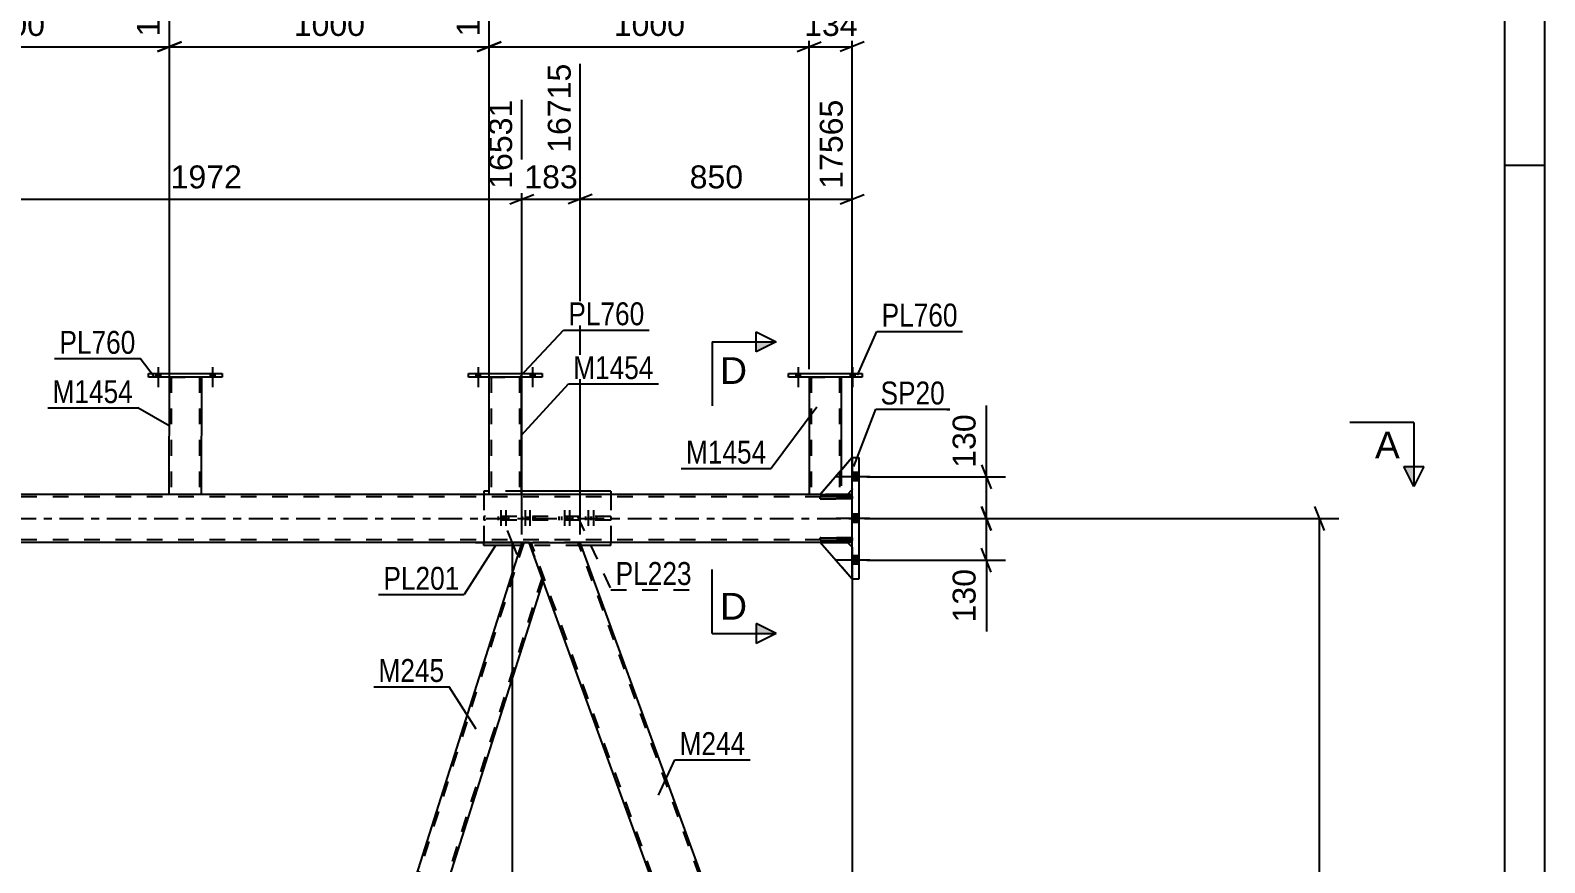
# Model space of a CAD drawing. Header units: millimetres. Extents: x -55 to 786, y -403 to 191.
# Drawn here: x 596.6 to 785.9, y -43 to 61 of the extents above; entities that cross this region are included whole.
import ezdxf

# ---------------------------------------------------------------- set-up
doc = ezdxf.new("R2010")
doc.units = ezdxf.units.MM
doc.linetypes.add('DXK_LINE_DOT2', pattern=[3.9198, 1.9599, -1.9599])
doc.linetypes.add('DXK_LINE_DOT3', pattern=[5.9187, 2.979, -0.9799, 0.9799, -0.9799])
doc.styles.add('Arial', font='ARIAL.TTF', dxfattribs={"height": 0.2})
doc.styles.add('Arial Narrow', font='ARIALN.TTF', dxfattribs={"height": 0.2})

# ---------------------------------------------------------------- blocks, each defined once
blk = doc.blocks.new('Unknown-203774531-1113')
at = {"color": 5, "linetype": 'Continuous'}
for p, q in [((785.92, -402.88), (785.92, 191.12)), ((780.92, -397.88), (780.92, 186.12)), ((785.92, 44.12), (780.92, 44.12))]:
    blk.add_line(p, q, dxfattribs=at)
blk = doc.blocks.new('Part-203774531-3166 - 3139')
at = {"color": 2, "linetype": 'Continuous'}
for p, q in [((693.99, 17.64), (693.99, 3)), ((697.99, 17.64), (697.99, 6.01)), ((695.37, 3), (693.99, 3))]:
    blk.add_line(p, q, dxfattribs=at)
at = {"color": 7, "linetype": 'DXK_LINE_DOT2'}
for p, q in [((693.99, 17.64), (697.99, 17.64)), ((694.23, 17.64), (694.23, 3)), ((697.75, 17.64), (697.75, 3)), ((697.99, 6.01), (697.99, 3)), ((697.99, 3), (695.37, 3))]:
    blk.add_line(p, q, dxfattribs=at)
blk = doc.blocks.new('Bolt-203774531-3259 - 3139')
at = {"linetype": 'Continuous'}
for points in [[(612.32, 17.64), (612.88, 17.64), (612.88, 18.12), (612.32, 18.12)], [(612.32, 17.64), (612.88, 17.64), (612.88, 18.12), (612.32, 18.12)], [(619.12, 17.64), (619.68, 17.64), (619.68, 18.12), (619.12, 18.12)], [(619.12, 17.64), (619.68, 17.64), (619.68, 18.12), (619.12, 18.12)]]:
    blk.add_hatch(color=1, dxfattribs=at).paths.add_polyline_path(points)
at = {"color": 1, "linetype": 'Continuous'}
for p, q in [((612.32, 18.12), (612.32, 17.64)), ((612.32, 18.12), (612.32, 17.64)), ((612.6, 18.92), (612.6, 16.4)), ((612.6, 18.92), (612.6, 16.4)), ((612.88, 18.12), (612.88, 17.64)), ((612.88, 18.12), (612.88, 17.64)), ((619.12, 18.12), (619.12, 17.64)), ((619.12, 18.12), (619.12, 17.64)), ((619.4, 18.92), (619.4, 16.4)), ((619.4, 18.92), (619.4, 16.4)), ((619.68, 18.12), (619.68, 17.64)), ((619.68, 18.12), (619.68, 17.64))]:
    blk.add_line(p, q, dxfattribs=at)
blk = doc.blocks.new('Part-203774531-3328 - 3139')
at = {"color": 2, "linetype": 'Continuous'}
for p, q in [((699.37, -7.6), (699.37, 7.6)), ((699.37, 7.6), (700.17, 7.6)), ((700.17, 7.6), (700.17, -7.6)), ((700.17, -7.6), (699.37, -7.6))]:
    blk.add_line(p, q, dxfattribs=at)
blk = doc.blocks.new('Bolt-203774531-3219 - 3139')
at = {"color": 1, "linetype": 'DXK_LINE_DOT2'}
for p, q in [((663.02, 0.24), (663.02, -0.24)), ((663.38, 1.04), (663.38, -1.96)), ((663.67, 0.24), (663.67, -0.24)), ((663.74, 0.24), (663.74, -0.24)), ((664.03, 1.04), (664.03, -1.96)), ((664.39, 0.24), (664.39, -0.24)), ((666.01, 0.24), (666.01, -0.24)), ((666.37, 1.04), (666.37, -1.96)), ((666.66, 0.24), (666.66, -0.24)), ((666.73, 0.24), (666.73, -0.24)), ((667.02, 1.04), (667.02, -1.96)), ((667.38, 0.24), (667.38, -0.24))]:
    blk.add_line(p, q, dxfattribs=at)
blk = doc.blocks.new('Bolt-203774531-3220 - 3139')
at = {"color": 1, "linetype": 'DXK_LINE_DOT2'}
for p, q in [((655.09, 0.24), (655.09, -0.24)), ((655.45, 1.04), (655.45, -1.96)), ((655.69, 0.24), (655.69, -0.24)), ((655.81, 0.24), (655.81, -0.24)), ((656.05, 1.04), (656.05, -1.96)), ((656.41, 0.24), (656.41, -0.24)), ((658.11, 0.24), (658.11, -0.24)), ((658.47, 1.04), (658.47, -1.96)), ((658.71, 0.24), (658.71, -0.24)), ((658.83, 0.24), (658.83, -0.24)), ((659.07, 1.04), (659.07, -1.96)), ((659.43, 0.24), (659.43, -0.24))]:
    blk.add_line(p, q, dxfattribs=at)
blk = doc.blocks.new('Part-203774531-3236 - 3139')
at = {"color": 2, "linetype": 'Continuous'}
for p, q in [((613.99, 3), (614, 17.64)), ((618, 17.64), (617.99, 3)), ((617.51, 3), (613.99, 3))]:
    blk.add_line(p, q, dxfattribs=at)
at = {"color": 7, "linetype": 'DXK_LINE_DOT2'}
for p, q in [((614, 17.64), (618, 17.64)), ((614.24, 17.64), (614.23, 3)), ((617.76, 17.64), (617.75, 3)), ((617.99, 3), (617.51, 3)), ((617.73, 3), (617.6, 3)), ((617.75, 3), (617.73, 3))]:
    blk.add_line(p, q, dxfattribs=at)
blk = doc.blocks.new('Part-203774531-3241 - 3139')
at = {"color": 2, "linetype": 'Continuous'}
for p, q in [((611.4, 17.64), (611.4, 18.12)), ((611.4, 18.12), (620.6, 18.12)), ((620.6, 17.64), (611.4, 17.64)), ((620.6, 18.12), (620.6, 17.64))]:
    blk.add_line(p, q, dxfattribs=at)
blk = doc.blocks.new('Part-203774531-3246 - 3139')
at = {"color": 2, "linetype": 'Continuous'}
for p, q in [((653.99, 3), (653.99, 17.64)), ((657.99, 17.64), (657.99, 3)), ((657.51, 3), (653.99, 3))]:
    blk.add_line(p, q, dxfattribs=at)
at = {"color": 7, "linetype": 'DXK_LINE_DOT2'}
for p, q in [((653.99, 17.64), (657.99, 17.64)), ((654.23, 17.64), (654.23, 3)), ((657.75, 17.64), (657.75, 3)), ((657.99, 3), (657.51, 3)), ((657.73, 3), (657.6, 3)), ((657.75, 3), (657.73, 3))]:
    blk.add_line(p, q, dxfattribs=at)
blk = doc.blocks.new('Part-203774531-3360 - 3139')
at = {"color": 2, "linetype": 'Continuous'}
for p, q in [((658.04, -3), (621.32, -118.79)), ((660.72, -7.77), (624.5, -122)), ((622.49, -122), (621.32, -118.79))]:
    blk.add_line(p, q, dxfattribs=at)
at = {"color": 7, "linetype": 'DXK_LINE_DOT2'}
for p, q in [((658.29, -3), (621.46, -119.16)), ((658.99, -3), (658.04, -3)), ((658.99, -3), (660.72, -7.77)), ((660.59, -7.4), (624.25, -122)), ((624.5, -122), (622.49, -122))]:
    blk.add_line(p, q, dxfattribs=at)
blk = doc.blocks.new('Part-203774531-3251 - 3139')
at = {"color": 2, "linetype": 'Continuous'}
for p, q in [((651.39, 17.64), (651.39, 18.12)), ((651.39, 18.12), (660.59, 18.12)), ((660.59, 17.64), (651.39, 17.64)), ((660.59, 18.12), (660.59, 17.64))]:
    blk.add_line(p, q, dxfattribs=at)
blk = doc.blocks.new('Part-203774531-3256 - 3139')
at = {"color": 2, "linetype": 'Continuous'}
for p, q in [((691.39, 17.64), (691.39, 18.12)), ((691.39, 18.12), (700.59, 18.12)), ((700.59, 17.64), (691.39, 17.64)), ((700.59, 18.12), (700.59, 17.64))]:
    blk.add_line(p, q, dxfattribs=at)
blk = doc.blocks.new('Bolt-203774531-3257 - 3139')
at = {"linetype": 'Continuous'}
for points in [[(652.31, 17.64), (652.87, 17.64), (652.87, 18.12), (652.31, 18.12)], [(652.31, 17.64), (652.87, 17.64), (652.87, 18.12), (652.31, 18.12)], [(659.11, 17.64), (659.67, 17.64), (659.67, 18.12), (659.11, 18.12)], [(659.11, 17.64), (659.67, 17.64), (659.67, 18.12), (659.11, 18.12)]]:
    blk.add_hatch(color=1, dxfattribs=at).paths.add_polyline_path(points)
at = {"color": 1, "linetype": 'Continuous'}
for p, q in [((652.31, 18.12), (652.31, 17.64)), ((652.31, 18.12), (652.31, 17.64)), ((652.6, 18.92), (652.59, 16.4)), ((652.6, 18.92), (652.59, 16.4)), ((652.87, 18.12), (652.87, 17.64)), ((652.87, 18.12), (652.87, 17.64)), ((659.11, 18.12), (659.11, 17.64)), ((659.11, 18.12), (659.11, 17.64)), ((659.4, 18.92), (659.39, 16.4)), ((659.4, 18.92), (659.39, 16.4)), ((659.67, 18.12), (659.67, 17.64)), ((659.67, 18.12), (659.67, 17.64))]:
    blk.add_line(p, q, dxfattribs=at)
blk = doc.blocks.new('Part-203774531-3318 - 3139')
at = {"color": 7, "linetype": 'DXK_LINE_DOT2'}
for p, q in [((579.18, -3), (574.92, -3)), ((576.09, -6.21), (574.92, -3)), ((618.49, -122), (575.17, -3)), ((622.23, -122), (578.92, -3)), ((622.49, -122), (621.32, -118.79)), ((622.49, -122), (618.23, -122))]:
    blk.add_line(p, q, dxfattribs=at)
at = {"color": 2, "linetype": 'Continuous'}
for p, q in [((621.32, -118.79), (579.18, -3)), ((618.23, -122), (576.09, -6.21))]:
    blk.add_line(p, q, dxfattribs=at)
blk = doc.blocks.new('Part-203774531-3722 - 3139')
at = {"color": 2, "linetype": 'Continuous'}
for p, q in [((695.37, 3), (32.08, 3)), ((699.37, 3), (698.77, 3)), ((658.99, -3), (32.08, -3)), ((695.37, -3), (665.37, -3)), ((699.37, -3), (698.77, -3))]:
    blk.add_line(p, q, dxfattribs=at)
at = {"color": 7, "linetype": 'DXK_LINE_DOT2'}
for p, q in [((699.37, 2.68), (32.08, 2.68)), ((698.77, 3), (695.37, 3)), ((699.37, -3), (699.37, 3)), ((699.37, -2.68), (32.08, -2.68)), ((665.37, -3), (658.99, -3)), ((698.77, -3), (695.37, -3))]:
    blk.add_line(p, q, dxfattribs=at)
at = {"color": 7, "linetype": 'DXK_LINE_DOT3'}
blk.add_line((32.08, 0), (709.37, 0), dxfattribs=at)
blk = doc.blocks.new('Part-203774531-3343 - 3139')
at = {"color": 2, "linetype": 'Continuous'}
for p, q in [((702.3, -122), (658.99, -3)), ((658.99, -3), (665.37, -3)), ((708.69, -122), (665.37, -3)), ((708.65, -122), (702.3, -122)), ((708.69, -122), (708.65, -122))]:
    blk.add_line(p, q, dxfattribs=at)
at = {"color": 7, "linetype": 'DXK_LINE_DOT2'}
for p, q in [((702.56, -122), (659.24, -3)), ((708.43, -122), (665.12, -3))]:
    blk.add_line(p, q, dxfattribs=at)
blk = doc.blocks.new('Bolt-203774531-3383 - 3139')
at = {"linetype": 'Continuous'}
for points in [[(692.31, 17.64), (692.87, 17.64), (692.87, 18.12), (692.31, 18.12)], [(692.31, 17.64), (692.87, 17.64), (692.87, 18.12), (692.31, 18.12)], [(699.11, 17.64), (699.67, 17.64), (699.67, 18.12), (699.11, 18.12)], [(699.11, 17.64), (699.67, 17.64), (699.67, 18.12), (699.11, 18.12)]]:
    blk.add_hatch(color=1, dxfattribs=at).paths.add_polyline_path(points)
at = {"color": 1, "linetype": 'Continuous'}
for p, q in [((692.31, 18.12), (692.31, 17.64)), ((692.31, 18.12), (692.31, 17.64)), ((692.59, 18.92), (692.59, 16.4)), ((692.59, 18.92), (692.59, 16.4)), ((692.87, 18.12), (692.87, 17.64)), ((692.87, 18.12), (692.87, 17.64)), ((699.11, 18.12), (699.11, 17.64)), ((699.11, 18.12), (699.11, 17.64)), ((699.39, 18.92), (699.39, 16.4)), ((699.39, 18.92), (699.39, 16.4)), ((699.67, 18.12), (699.67, 17.64)), ((699.67, 18.12), (699.67, 17.64))]:
    blk.add_line(p, q, dxfattribs=at)
blk = doc.blocks.new('Part-203774531-3693 - 3139')
at = {"color": 2, "linetype": 'Continuous'}
for p, q in [((699.37, 7.6), (695.37, 3)), ((695.37, 3), (698.77, 3)), ((698.77, 3), (699.37, 3.6))]:
    blk.add_line(p, q, dxfattribs=at)
at = {"color": 7, "linetype": 'DXK_LINE_DOT2'}
blk.add_line((699.37, 7.6), (699.37, 3.6), dxfattribs=at)
blk = doc.blocks.new('Part-203774531-3570 - 3139')
at = {"color": 7, "linetype": 'DXK_LINE_DOT2'}
for p, q in [((669.2, 0.24), (653.29, 0.24)), ((653.29, 0.24), (653.29, -0.24)), ((659.7, 0.24), (659.7, -0.24)), ((662.74, -0.24), (662.74, 0.24)), ((669.2, 0.24), (669.2, -0.24)), ((669.2, -0.24), (653.29, -0.24))]:
    blk.add_line(p, q, dxfattribs=at)
blk = doc.blocks.new('Part-203774531-3594 - 3139')
at = {"color": 2, "linetype": 'Continuous'}
for p, q in [((653.29, 3.4), (653.29, 3)), ((653.99, 3.4), (653.29, 3.4)), ((669.2, 3.4), (657.99, 3.4)), ((669.2, 3.4), (669.2, 3)), ((653.29, -3.4), (653.29, -3)), ((657.91, -3.4), (653.29, -3.4)), ((669.2, -3.4), (665.52, -3.4)), ((669.2, -3.4), (669.2, -3))]:
    blk.add_line(p, q, dxfattribs=at)
at = {"color": 7, "linetype": 'DXK_LINE_DOT2'}
for p, q in [((653.29, 3), (653.29, -3)), ((657.99, 3.4), (653.99, 3.4)), ((669.2, 3), (669.2, -3)), ((665.52, -3.4), (657.91, -3.4))]:
    blk.add_line(p, q, dxfattribs=at)
blk = doc.blocks.new('Bolt-203774531-3640 - 3139')
at = {"linetype": 'Continuous'}
for points in [[(700.17, 4.68), (700.17, 5.72), (699.37, 5.72), (699.37, 4.68)], [(700.17, 4.68), (700.17, 5.72), (699.37, 5.72), (699.37, 4.68)], [(700.17, 4.68), (700.17, 5.72), (699.37, 5.72), (699.37, 4.68)], [(700.17, -0.52), (700.17, 0.52), (699.37, 0.52), (699.37, -0.52)], [(700.17, -0.52), (700.17, 0.52), (699.37, 0.52), (699.37, -0.52)], [(700.17, -5.72), (700.17, -4.68), (699.37, -4.68), (699.37, -5.72)], [(700.17, -5.72), (700.17, -4.68), (699.37, -4.68), (699.37, -5.72)], [(700.17, -5.72), (700.17, -4.68), (699.37, -4.68), (699.37, -5.72)]]:
    blk.add_hatch(color=1, dxfattribs=at).paths.add_polyline_path(points)
at = {"color": 1, "linetype": 'Continuous'}
for p, q in [((700.17, 5.72), (699.37, 5.72)), ((700.17, 5.72), (699.37, 5.72)), ((700.17, 5.72), (699.37, 5.72)), ((701.57, 5.2), (697.37, 5.2)), ((701.57, 5.2), (697.37, 5.2)), ((701.57, 5.2), (697.37, 5.2)), ((700.17, 4.68), (699.37, 4.68)), ((700.17, 4.68), (699.37, 4.68)), ((700.17, 4.68), (699.37, 4.68)), ((701.57, 0), (697.37, 0)), ((701.57, 0), (697.37, 0)), ((700.17, 0.52), (699.37, 0.52)), ((700.17, 0.52), (699.37, 0.52)), ((700.17, -0.52), (699.37, -0.52)), ((700.17, -0.52), (699.37, -0.52)), ((701.57, -5.2), (697.37, -5.2)), ((701.57, -5.2), (697.37, -5.2)), ((701.57, -5.2), (697.37, -5.2)), ((700.17, -4.68), (699.37, -4.68)), ((700.17, -4.68), (699.37, -4.68)), ((700.17, -4.68), (699.37, -4.68)), ((700.17, -5.72), (699.37, -5.72)), ((700.17, -5.72), (699.37, -5.72)), ((700.17, -5.72), (699.37, -5.72))]:
    blk.add_line(p, q, dxfattribs=at)
blk = doc.blocks.new('Part-203774531-3653 - 3139')
at = {"color": 2, "linetype": 'Continuous'}
for p, q in [((695.37, 2.76), (699.37, 2.76)), ((695.37, 2.44), (695.37, 2.76)), ((699.37, 2.44), (695.37, 2.44)), ((699.37, 2.76), (699.37, 2.44))]:
    blk.add_line(p, q, dxfattribs=at)
at = {"color": 7, "linetype": 'DXK_LINE_DOT2'}
blk.add_line((698.77, 2.44), (698.77, 2.76), dxfattribs=at)
blk = doc.blocks.new('Part-203774531-3654 - 3139')
at = {"color": 2, "linetype": 'Continuous'}
for p, q in [((695.37, -2.44), (699.37, -2.44)), ((695.37, -2.76), (695.37, -2.44)), ((699.37, -2.76), (695.37, -2.76)), ((699.37, -2.44), (699.37, -2.76))]:
    blk.add_line(p, q, dxfattribs=at)
at = {"color": 7, "linetype": 'DXK_LINE_DOT2'}
blk.add_line((698.77, -2.76), (698.77, -2.44), dxfattribs=at)
blk = doc.blocks.new('Part-203774531-3655 - 3139')
at = {"color": 7, "linetype": 'DXK_LINE_DOT2'}
for p, q in [((699.37, 2.76), (695.37, 2.76)), ((695.37, 2.76), (695.37, 2.44)), ((695.37, 2.44), (699.37, 2.44)), ((698.77, 2.44), (698.77, 2.76)), ((699.37, 2.44), (699.37, 2.76))]:
    blk.add_line(p, q, dxfattribs=at)
blk = doc.blocks.new('Part-203774531-3692 - 3139')
at = {"color": 7, "linetype": 'DXK_LINE_DOT2'}
for p, q in [((699.37, -2.44), (695.37, -2.44)), ((695.37, -2.44), (695.37, -2.76)), ((695.37, -2.76), (699.37, -2.76)), ((698.77, -2.76), (698.77, -2.44)), ((699.37, -2.76), (699.37, -2.44))]:
    blk.add_line(p, q, dxfattribs=at)
blk = doc.blocks.new('Part-203774531-3694 - 3139')
at = {"color": 7, "linetype": 'DXK_LINE_DOT2'}
for p, q in [((699.37, 7.6), (695.37, 3)), ((699.37, 3.6), (699.37, 7.6)), ((695.37, 3), (698.77, 3)), ((698.77, 3), (699.37, 3.6))]:
    blk.add_line(p, q, dxfattribs=at)
blk = doc.blocks.new('Part-203774531-3695 - 3139')
at = {"color": 2, "linetype": 'Continuous'}
for p, q in [((695.37, -3), (698.77, -3)), ((699.37, -7.6), (695.37, -3)), ((698.77, -3), (699.37, -3.6))]:
    blk.add_line(p, q, dxfattribs=at)
at = {"color": 7, "linetype": 'DXK_LINE_DOT2'}
blk.add_line((699.37, -7.6), (699.37, -3.6), dxfattribs=at)
blk = doc.blocks.new('Part-203774531-3696 - 3139')
at = {"color": 7, "linetype": 'DXK_LINE_DOT2'}
for p, q in [((695.37, -3), (698.77, -3)), ((699.37, -7.6), (695.37, -3)), ((698.77, -3), (699.37, -3.6)), ((699.37, -3.6), (699.37, -7.6))]:
    blk.add_line(p, q, dxfattribs=at)
blk = doc.blocks.new('StraightDimension-203774531-4205 - 3139')
at = {"color": 7, "linetype": 'Continuous'}
for p, q in [((579.18, -2), (579.18, 56.82)), ((658.04, -2), (658.04, 52.32)), ((580.68, 40.5), (577.68, 39.3)), ((579.18, 39.9), (658.04, 39.9)), ((656.54, 39.3), (659.54, 40.5))]:
    blk.add_line(p, q, dxfattribs=at)
at = {"color": 0, "linetype": 'Continuous'}
blk.add_wipeout([(657.44, 52.92), (653.24, 52.92), (653.24, 40.6), (657.44, 40.6)], dxfattribs=at)
at = {"color": 0}
blk.add_wipeout([(623.66, 40.65), (623.66, 44.85), (613.56, 44.85), (613.56, 40.65)], dxfattribs=at)
at = {"color": 3, "linetype": 'Continuous', "style": 'Arial'}
blk.add_text('16531', height=2.865, rotation=90.0002, dxfattribs=at).set_placement((656.84, 41.2))
at = {"color": 3, "style": 'Arial'}
blk.add_text('1972', height=2.865, dxfattribs=at).set_placement((614.16, 41.25))
blk = doc.blocks.new('StraightDimension-203774531-4319 - 3139')
at = {"color": 7, "linetype": 'Continuous'}
for p, q in [((699.37, -4), (699.37, -58.85)), ((734.82, -121), (734.82, -53.6)), ((700.87, -55.85), (697.87, -57.05)), ((699.37, -56.45), (734.82, -56.45)), ((733.32, -57.05), (736.32, -55.85))]:
    blk.add_line(p, q, dxfattribs=at)
at = {"color": 0}
blk.add_wipeout([(722.14, -55.7), (722.14, -51.5), (712.05, -51.5), (712.05, -55.7)], dxfattribs=at)
at = {"color": 3, "style": 'Arial'}
blk.add_text('1890', height=2.865, dxfattribs=at).set_placement((712.65, -55.1))
blk = doc.blocks.new('StraightDimension-203774531-4375 - 3139')
at = {"color": 7, "linetype": 'Continuous'}
for p, q in [((701.17, 0), (718.53, 0)), ((715.53, 1.5), (716.73, -1.5)), ((716.13, -5.2), (716.13, 0)), ((716.73, -6.7), (715.53, -3.7)), ((701.17, -5.2), (718.53, -5.2))]:
    blk.add_line(p, q, dxfattribs=at)
at = {"color": 0}
blk.add_wipeout([(715.38, -5.73), (711.18, -5.73), (711.18, -13.6), (715.38, -13.6)], dxfattribs=at)
at = {"color": 7, "linetype": 'Continuous'}
blk.add_line((716.13, -5.2), (716.13, -14.12), dxfattribs=at)
blk.add_line((716.13, -5.2), (716.13, -14.12), dxfattribs=at)
at = {"color": 3, "style": 'Arial'}
blk.add_text('130', height=2.865, rotation=90.0002, dxfattribs=at).set_placement((714.78, -13))
blk = doc.blocks.new('StraightDimension-203774531-26941 - 3139')
at = {"color": 7, "linetype": 'Continuous'}
for p, q in [((693.99, 18.64), (693.99, 75.87)), ((653.99, 16.33), (653.99, 71.37)), ((655.49, 59.55), (652.49, 58.35)), ((653.99, 58.95), (693.99, 58.95)), ((692.49, 58.35), (695.49, 59.55))]:
    blk.add_line(p, q, dxfattribs=at)
at = {"color": 0, "linetype": 'Continuous'}
blk.add_wipeout([(693.39, 76.47), (689.19, 76.47), (689.19, 64.15), (693.39, 64.15)], dxfattribs=at)
at = {"color": 0}
blk.add_wipeout([(679.04, 59.7), (679.04, 63.9), (668.95, 63.9), (668.95, 59.7)], dxfattribs=at)
at = {"color": 3, "linetype": 'Continuous', "style": 'Arial'}
blk.add_text('17430', height=2.865, rotation=90.0002, dxfattribs=at).set_placement((692.79, 64.75))
at = {"color": 3, "style": 'Arial'}
blk.add_text('1000', height=2.865, dxfattribs=at).set_placement((669.55, 60.3))
blk = doc.blocks.new('StraightDimension-203774531-3870 - 3139')
at = {"color": 7, "linetype": 'Continuous'}
for p, q in [((665.37, -2), (665.37, 56.82)), ((658.04, -2), (658.04, 52.32)), ((656.54, 39.3), (659.54, 40.5)), ((658.04, 39.9), (665.37, 39.9)), ((666.87, 40.5), (663.87, 39.3))]:
    blk.add_line(p, q, dxfattribs=at)
at = {"color": 0}
blk.add_wipeout([(665.64, 40.65), (665.64, 44.85), (657.77, 44.85), (657.77, 40.65)], dxfattribs=at)
at = {"color": 0, "linetype": 'Continuous'}
blk.add_wipeout([(664.77, 57.42), (660.57, 57.42), (660.57, 45.1), (664.77, 45.1)], dxfattribs=at)
at = {"color": 3, "linetype": 'Continuous', "style": 'Arial'}
blk.add_text('16715', height=2.865, rotation=90.0002, dxfattribs=at).set_placement((664.17, 45.7))
at = {"color": 3, "style": 'Arial'}
blk.add_text('183', height=2.865, dxfattribs=at).set_placement((658.37, 41.25))
blk = doc.blocks.new('StraightDimension-203774531-3897 - 3139')
at = {"color": 7, "linetype": 'Continuous'}
for p, q in [((665.37, -2), (665.37, 56.82)), ((699.37, 4), (699.37, 52.32)), ((666.87, 40.5), (663.87, 39.3)), ((665.37, 39.9), (699.37, 39.9)), ((697.87, 39.3), (700.87, 40.5))]:
    blk.add_line(p, q, dxfattribs=at)
at = {"color": 0, "linetype": 'Continuous'}
blk.add_wipeout([(698.77, 52.92), (694.57, 52.92), (694.57, 40.6), (698.77, 40.6)], dxfattribs=at)
at = {"color": 0}
blk.add_wipeout([(686.31, 40.65), (686.31, 44.85), (678.44, 44.85), (678.44, 40.65)], dxfattribs=at)
at = {"color": 3, "linetype": 'Continuous', "style": 'Arial'}
blk.add_text('17565', height=2.865, rotation=90.0002, dxfattribs=at).set_placement((698.17, 41.2))
at = {"color": 3, "style": 'Arial'}
blk.add_text('850', height=2.865, dxfattribs=at).set_placement((679.04, 41.25))
blk = doc.blocks.new('StraightDimension-203774531-4308 - 3139')
at = {"color": 7, "linetype": 'Continuous'}
for p, q in [((657.48, -4.5), (656.28, -1.5)), ((652.27, -3), (659.28, -3)), ((656.88, -122), (656.88, -3)), ((656.28, -120.5), (657.48, -123.5)), ((652.27, -122), (659.28, -122))]:
    blk.add_line(p, q, dxfattribs=at)
at = {"color": 0}
blk.add_wipeout([(656.13, -57.45), (651.93, -57.45), (651.93, -67.55), (656.13, -67.55)], dxfattribs=at)
at = {"color": 3, "style": 'Arial'}
blk.add_text('2975', height=2.865, rotation=90.0002, dxfattribs=at).set_placement((655.53, -66.95))
blk = doc.blocks.new('StraightDimension-203774531-4383 - 3139')
at = {"color": 7, "linetype": 'Continuous'}
for p, q in [((715.53, 6.7), (716.73, 3.7)), ((701.17, 5.2), (718.53, 5.2)), ((716.13, 0), (716.13, 5.2)), ((701.17, 0), (718.53, 0)), ((716.73, -1.5), (715.53, 1.5))]:
    blk.add_line(p, q, dxfattribs=at)
at = {"color": 0}
blk.add_wipeout([(715.38, 13.6), (711.18, 13.6), (711.18, 5.72), (715.38, 5.72)], dxfattribs=at)
at = {"color": 7, "linetype": 'Continuous'}
blk.add_line((716.13, 5.2), (716.13, 14.12), dxfattribs=at)
blk.add_line((716.13, 5.2), (716.13, 14.12), dxfattribs=at)
at = {"color": 3, "style": 'Arial'}
blk.add_text('130', height=2.865, rotation=90.0002, dxfattribs=at).set_placement((714.78, 6.33))
blk = doc.blocks.new('StraightDimension-203774531-5092 - 3139')
at = {"color": 7, "linetype": 'Continuous'}
for p, q in [((701.17, 0), (760.19, 0)), ((758.39, -1.5), (757.19, 1.5)), ((757.79, -125), (757.79, 0)), ((757.19, -123.5), (758.39, -126.5)), ((736.62, -125), (760.19, -125))]:
    blk.add_line(p, q, dxfattribs=at)
at = {"color": 0}
blk.add_wipeout([(757.04, -57.45), (752.84, -57.45), (752.84, -67.55), (757.04, -67.55)], dxfattribs=at)
at = {"color": 3, "style": 'Arial'}
blk.add_text('3125', height=2.865, rotation=90.0002, dxfattribs=at).set_placement((756.44, -66.95))
blk = doc.blocks.new('StraightDimension-203774531-26940 - 3139')
at = {"color": 7, "linetype": 'Continuous'}
for p, q in [((693.99, 18.64), (693.99, 75.87)), ((699.37, 4), (699.37, 75.87)), ((692.49, 58.35), (695.49, 59.55)), ((693.99, 58.95), (699.37, 58.95)), ((700.87, 59.55), (697.87, 58.35))]:
    blk.add_line(p, q, dxfattribs=at)
at = {"color": 0}
blk.add_wipeout([(700.62, 59.7), (700.62, 63.9), (692.75, 63.9), (692.75, 59.7)], dxfattribs=at)
at = {"color": 0, "linetype": 'Continuous'}
blk.add_wipeout([(698.77, 76.47), (694.57, 76.47), (694.57, 64.15), (698.77, 64.15)], dxfattribs=at)
at = {"color": 3, "linetype": 'Continuous', "style": 'Arial'}
blk.add_text('17565', height=2.865, rotation=90.0002, dxfattribs=at).set_placement((698.17, 64.75))
at = {"color": 3, "style": 'Arial'}
blk.add_text('134', height=2.865, dxfattribs=at).set_placement((693.35, 60.3))
blk = doc.blocks.new('StraightDimension-203774531-26942 - 3139')
at = {"color": 7, "linetype": 'Continuous'}
for p, q in [((614, 16.33), (614, 71.37)), ((653.99, 16.33), (653.99, 71.37)), ((615.5, 59.55), (612.5, 58.35)), ((614, 58.95), (653.99, 58.95)), ((652.49, 58.35), (655.49, 59.55))]:
    blk.add_line(p, q, dxfattribs=at)
at = {"color": 0, "linetype": 'Continuous'}
blk.add_wipeout([(653.39, 71.97), (649.19, 71.97), (649.19, 59.65), (653.39, 59.65)], dxfattribs=at)
at = {"color": 0}
blk.add_wipeout([(639.04, 59.7), (639.04, 63.9), (628.95, 63.9), (628.95, 59.7)], dxfattribs=at)
at = {"color": 3, "linetype": 'Continuous', "style": 'Arial'}
blk.add_text('16430', height=2.865, rotation=90.0002, dxfattribs=at).set_placement((652.79, 60.25))
at = {"color": 3, "style": 'Arial'}
blk.add_text('1000', height=2.865, dxfattribs=at).set_placement((629.55, 60.3))
blk = doc.blocks.new('StraightDimension-203774531-26943 - 3139')
at = {"color": 7, "linetype": 'Continuous'}
for p, q in [((574, 16.33), (574, 71.37)), ((614, 16.33), (614, 71.37)), ((575.5, 59.55), (572.5, 58.35)), ((574, 58.95), (614, 58.95)), ((612.5, 58.35), (615.5, 59.55))]:
    blk.add_line(p, q, dxfattribs=at)
at = {"color": 0, "linetype": 'Continuous'}
blk.add_wipeout([(613.4, 71.97), (609.2, 71.97), (609.2, 59.65), (613.4, 59.65)], dxfattribs=at)
at = {"color": 0}
blk.add_wipeout([(599.04, 59.7), (599.04, 63.9), (588.95, 63.9), (588.95, 59.7)], dxfattribs=at)
at = {"color": 3, "linetype": 'Continuous', "style": 'Arial'}
blk.add_text('15430', height=2.865, rotation=90.0002, dxfattribs=at).set_placement((612.8, 60.25))
at = {"color": 3, "style": 'Arial'}
blk.add_text('1000', height=2.865, dxfattribs=at).set_placement((589.55, 60.3))
blk = doc.blocks.new('Mark-203774531-3162 - 3139')
at = {"color": 0}
blk.add_wipeout([(688.63, 6.85), (688.63, 9.85), (678.58, 9.85), (678.58, 6.85)], dxfattribs=at)
blk.add_wipeout([(688.63, 6.85), (688.63, 9.85), (678.58, 9.85), (678.58, 6.85)], dxfattribs=at)
at = {"color": 30, "linetype": 'Continuous'}
for p in [(694.95, 13.92), (677.98, 6.25)]:
    blk.add_line(p, (689.23, 6.25), dxfattribs=at)
at = {"color": 3, "style": 'Arial Narrow'}
blk.add_text('M1454', height=2.863, dxfattribs=at).set_placement((678.58, 6.85))
blk = doc.blocks.new('Mark-203774531-3232 - 3139')
at = {"color": 0}
blk.add_wipeout([(609.45, 14.41), (609.45, 17.41), (599.4, 17.41), (599.4, 14.41)], dxfattribs=at)
blk.add_wipeout([(609.45, 14.41), (609.45, 17.41), (599.4, 17.41), (599.4, 14.41)], dxfattribs=at)
at = {"color": 30, "linetype": 'Continuous'}
for p in [(598.8, 13.81), (613.99, 11.56)]:
    blk.add_line(p, (610.05, 13.81), dxfattribs=at)
at = {"color": 3, "style": 'Arial Narrow'}
blk.add_text('M1454', height=2.863, dxfattribs=at).set_placement((599.4, 14.41))
blk = doc.blocks.new('Mark-203774531-3356 - 3139')
at = {"color": 0}
blk.add_wipeout([(648.37, -20.44), (648.37, -17.44), (640.14, -17.44), (640.14, -20.44)], dxfattribs=at)
blk.add_wipeout([(648.37, -20.44), (648.37, -17.44), (640.14, -17.44), (640.14, -20.44)], dxfattribs=at)
at = {"color": 30, "linetype": 'Continuous'}
for p in [(639.54, -21.04), (652.35, -26.35)]:
    blk.add_line(p, (648.97, -21.04), dxfattribs=at)
at = {"color": 3, "style": 'Arial Narrow'}
blk.add_text('M245', height=2.863, dxfattribs=at).set_placement((640.14, -20.44))
blk = doc.blocks.new('Mark-203774531-3237 - 3139')
at = {"color": 0}
blk.add_wipeout([(609.76, 20.57), (609.76, 23.57), (600.26, 23.57), (600.26, 20.57)], dxfattribs=at)
blk.add_wipeout([(609.76, 20.57), (609.76, 23.57), (600.26, 23.57), (600.26, 20.57)], dxfattribs=at)
at = {"color": 30, "linetype": 'Continuous'}
for p in [(599.66, 19.97), (612.09, 17.71)]:
    blk.add_line(p, (610.36, 19.97), dxfattribs=at)
at = {"color": 3, "style": 'Arial Narrow'}
blk.add_text('PL760', height=2.863, dxfattribs=at).set_placement((600.26, 20.57))
blk = doc.blocks.new('Mark-203774531-3242 - 3139')
at = {"color": 0}
blk.add_wipeout([(674.53, 17.41), (674.53, 20.41), (664.48, 20.41), (664.48, 17.41)], dxfattribs=at)
blk.add_wipeout([(674.53, 17.41), (674.53, 20.41), (664.48, 20.41), (664.48, 17.41)], dxfattribs=at)
at = {"color": 30, "linetype": 'Continuous'}
for p, q in [((657.99, 10.35), (663.88, 16.81)), ((663.88, 16.81), (675.13, 16.81))]:
    blk.add_line(p, q, dxfattribs=at)
at = {"color": 3, "style": 'Arial Narrow'}
blk.add_text('M1454', height=2.863, dxfattribs=at).set_placement((664.48, 17.41))
blk = doc.blocks.new('Mark-203774531-3247 - 3139')
at = {"color": 0}
blk.add_wipeout([(673.38, 24.14), (673.38, 27.14), (663.88, 27.14), (663.88, 24.14)], dxfattribs=at)
blk.add_wipeout([(673.38, 24.14), (673.38, 27.14), (663.88, 27.14), (663.88, 24.14)], dxfattribs=at)
at = {"color": 30, "linetype": 'Continuous'}
for p, q in [((657.76, 17.64), (663.28, 23.54)), ((663.28, 23.54), (673.98, 23.54))]:
    blk.add_line(p, q, dxfattribs=at)
at = {"color": 3, "style": 'Arial Narrow'}
blk.add_text('PL760', height=2.863, dxfattribs=at).set_placement((663.88, 24.14))
blk = doc.blocks.new('Mark-203774531-3252 - 3139')
at = {"color": 0}
blk.add_wipeout([(712.54, 23.98), (712.54, 26.98), (703.04, 26.98), (703.04, 23.98)], dxfattribs=at)
blk.add_wipeout([(712.54, 23.98), (712.54, 26.98), (703.04, 26.98), (703.04, 23.98)], dxfattribs=at)
at = {"color": 30, "linetype": 'Continuous'}
for p, q in [((700.01, 17.92), (702.44, 23.38)), ((702.44, 23.38), (713.14, 23.38))]:
    blk.add_line(p, q, dxfattribs=at)
at = {"color": 3, "style": 'Arial Narrow'}
blk.add_text('PL760', height=2.863, dxfattribs=at).set_placement((703.04, 23.98))
blk = doc.blocks.new('Mark-203774531-3324 - 3139')
at = {"color": 0}
blk.add_wipeout([(710.94, 14.24), (710.94, 17.24), (702.9, 17.24), (702.9, 14.24)], dxfattribs=at)
blk.add_wipeout([(710.94, 14.24), (710.94, 17.24), (702.9, 17.24), (702.9, 14.24)], dxfattribs=at)
at = {"color": 30, "linetype": 'Continuous'}
for p, q in [((699.55, 6.49), (702.3, 13.64)), ((702.3, 13.64), (711.54, 13.64))]:
    blk.add_line(p, q, dxfattribs=at)
at = {"color": 3, "style": 'Arial Narrow'}
blk.add_text('SP20', height=2.863, dxfattribs=at).set_placement((702.9, 14.24))
blk = doc.blocks.new('Mark-203774531-3339 - 3139')
at = {"color": 0}
blk.add_wipeout([(686.01, -29.58), (686.01, -26.58), (677.78, -26.58), (677.78, -29.58)], dxfattribs=at)
blk.add_wipeout([(686.01, -29.58), (686.01, -26.58), (677.78, -26.58), (677.78, -29.58)], dxfattribs=at)
at = {"color": 30, "linetype": 'Continuous'}
for p, q in [((675.13, -34.58), (677.18, -30.18)), ((677.18, -30.18), (686.61, -30.18))]:
    blk.add_line(p, q, dxfattribs=at)
at = {"color": 3, "style": 'Arial Narrow'}
blk.add_text('M244', height=2.863, dxfattribs=at).set_placement((677.78, -29.58))
blk = doc.blocks.new('Mark-203774531-3566 - 3139')
at = {"color": 0}
blk.add_wipeout([(679.29, -8.32), (679.29, -5.32), (669.79, -5.32), (669.79, -8.32)], dxfattribs=at)
blk.add_wipeout([(679.29, -8.32), (679.29, -5.32), (669.79, -5.32), (669.79, -8.32)], dxfattribs=at)
at = {"color": 30, "linetype": 'DXK_LINE_DOT2'}
for p, q in [((665.03, 0.24), (669.19, -8.92)), ((669.19, -8.92), (679.89, -8.92))]:
    blk.add_line(p, q, dxfattribs=at)
at = {"color": 3, "style": 'Arial Narrow'}
blk.add_text('PL223', height=2.863, dxfattribs=at).set_placement((669.79, -8.32))
blk = doc.blocks.new('Mark-203774531-3590 - 3139')
at = {"color": 0}
blk.add_wipeout([(650.26, -8.92), (650.26, -5.92), (640.76, -5.92), (640.76, -8.92)], dxfattribs=at)
blk.add_wipeout([(650.26, -8.92), (650.26, -5.92), (640.76, -5.92), (640.76, -8.92)], dxfattribs=at)
at = {"color": 30, "linetype": 'Continuous'}
for p in [(654.76, -3.4), (640.16, -9.52)]:
    blk.add_line(p, (650.86, -9.52), dxfattribs=at)
at = {"color": 3, "style": 'Arial Narrow'}
blk.add_text('PL201', height=2.863, dxfattribs=at).set_placement((640.76, -8.92))
blk = doc.blocks.new('SectionMark-203774531-5189 - 3139')
at = {"linetype": 'Continuous'}
for points in [[(687.34, 20.81), (687.34, 22.06), (689.84, 22.06)], [(687.34, -14.4), (687.34, -13.15), (689.84, -14.4)]]:
    blk.add_hatch(color=6, dxfattribs=at).paths.add_polyline_path(points)
at = {"color": 6, "linetype": 'Continuous'}
for p, q in [((687.34, 20.81), (687.34, 23.31)), ((687.34, 23.31), (689.84, 22.06)), ((681.84, 22.06), (681.84, 14.06)), ((681.84, 22.06), (689.84, 22.06)), ((689.84, 22.06), (687.34, 20.81)), ((681.84, -14.4), (681.84, -6.4)), ((689.84, -14.4), (687.34, -13.15)), ((687.34, -13.15), (687.34, -15.65)), ((681.84, -14.4), (689.84, -14.4)), ((689.84, -14.4), (687.34, -15.65))]:
    blk.add_line(p, q, dxfattribs=at)
at = {"color": 0, "linetype": 'Continuous'}
for points in [[(686.21, 16.81), (686.21, 20.31), (682.84, 20.31), (682.84, 16.81)], [(686.21, -12.65), (686.21, -9.15), (682.84, -9.15), (682.84, -12.65)]]:
    blk.add_wipeout(points, dxfattribs=at)
at = {"color": 3, "linetype": 'Continuous', "style": 'Arial'}
for p in [(682.84, 16.81), (682.84, -12.65)]:
    blk.add_text('D', height=3.34, dxfattribs=at).set_placement(p)
blk = doc.blocks.new('SectionMark-203774531-5191 - 3139')
at = {"linetype": 'Continuous'}
blk.add_hatch(color=6, dxfattribs=at).paths.add_polyline_path([(768.31, 6.5), (769.56, 6.5), (769.56, 4)])
at = {"color": 6, "linetype": 'Continuous'}
for p, q in [((769.56, 12), (761.56, 12)), ((769.56, 12), (769.56, 4)), ((768.31, 6.5), (770.81, 6.5)), ((769.56, 4), (768.31, 6.5)), ((770.81, 6.5), (769.56, 4))]:
    blk.add_line(p, q, dxfattribs=at)
at = {"color": 0, "linetype": 'Continuous'}
blk.add_wipeout([(767.81, 7.5), (767.81, 11), (764.7, 11), (764.7, 7.5)], dxfattribs=at)
at = {"color": 3, "linetype": 'Continuous', "style": 'Arial'}
blk.add_text('A', height=3.34, dxfattribs=at).set_placement((764.7, 7.5))

msp = doc.modelspace()

# ---------------------------------------------------------------- block references
for name in ['Unknown-203774531-1113', 'Part-203774531-3241 - 3139', 'Bolt-203774531-3259 - 3139', 'Part-203774531-3236 - 3139', 'Part-203774531-3251 - 3139', 'Bolt-203774531-3257 - 3139', 'Part-203774531-3246 - 3139', 'Part-203774531-3256 - 3139', 'Bolt-203774531-3383 - 3139', 'Part-203774531-3166 - 3139', 'Part-203774531-3693 - 3139', 'Part-203774531-3694 - 3139', 'Part-203774531-3328 - 3139', 'Bolt-203774531-3640 - 3139', 'Part-203774531-3722 - 3139', 'Part-203774531-3594 - 3139', 'Part-203774531-3653 - 3139', 'Part-203774531-3655 - 3139', 'Part-203774531-3570 - 3139', 'Bolt-203774531-3220 - 3139', 'Bolt-203774531-3219 - 3139', 'Part-203774531-3318 - 3139', 'Part-203774531-3360 - 3139', 'Part-203774531-3343 - 3139', 'Part-203774531-3654 - 3139', 'Part-203774531-3692 - 3139', 'Part-203774531-3695 - 3139', 'Part-203774531-3696 - 3139']:
    msp.add_blockref(name, (0, 0))

# ---------------------------------------------------------------- next in the draw order: block references
for name in ['StraightDimension-203774531-4205 - 3139', 'StraightDimension-203774531-4319 - 3139', 'Mark-203774531-3339 - 3139']:
    msp.add_blockref(name, (0, 0))

# ---------------------------------------------------------------- next in the draw order: block references
for name in ['StraightDimension-203774531-26941 - 3139', 'StraightDimension-203774531-4375 - 3139']:
    msp.add_blockref(name, (0, 0))

# ---------------------------------------------------------------- next in the draw order: block references
for name in ['StraightDimension-203774531-26942 - 3139', 'StraightDimension-203774531-3870 - 3139']:
    msp.add_blockref(name, (0, 0))

# ---------------------------------------------------------------- next in the draw order: block references
for name in ['StraightDimension-203774531-26943 - 3139', 'StraightDimension-203774531-3897 - 3139', 'StraightDimension-203774531-4308 - 3139']:
    msp.add_blockref(name, (0, 0))

# ---------------------------------------------------------------- next in the draw order: block references
for name in ['Mark-203774531-3242 - 3139', 'Mark-203774531-3232 - 3139', 'StraightDimension-203774531-4383 - 3139', 'Mark-203774531-3566 - 3139', 'Mark-203774531-3590 - 3139', 'Mark-203774531-3356 - 3139']:
    msp.add_blockref(name, (0, 0))

# ---------------------------------------------------------------- next in the draw order: block references
for name in ['StraightDimension-203774531-26940 - 3139', 'Mark-203774531-3247 - 3139', 'Mark-203774531-3237 - 3139', 'StraightDimension-203774531-5092 - 3139']:
    msp.add_blockref(name, (0, 0))

# ---------------------------------------------------------------- next in the draw order: block references
for name in ['Mark-203774531-3252 - 3139', 'Mark-203774531-3162 - 3139']:
    msp.add_blockref(name, (0, 0))

# ---------------------------------------------------------------- next in the draw order: block references
for name in ['SectionMark-203774531-5189 - 3139', 'Mark-203774531-3324 - 3139']:
    msp.add_blockref(name, (0, 0))

# ---------------------------------------------------------------- next in the draw order: block references
msp.add_blockref('SectionMark-203774531-5191 - 3139', (0, 0))

doc.saveas('drawing.dxf')
